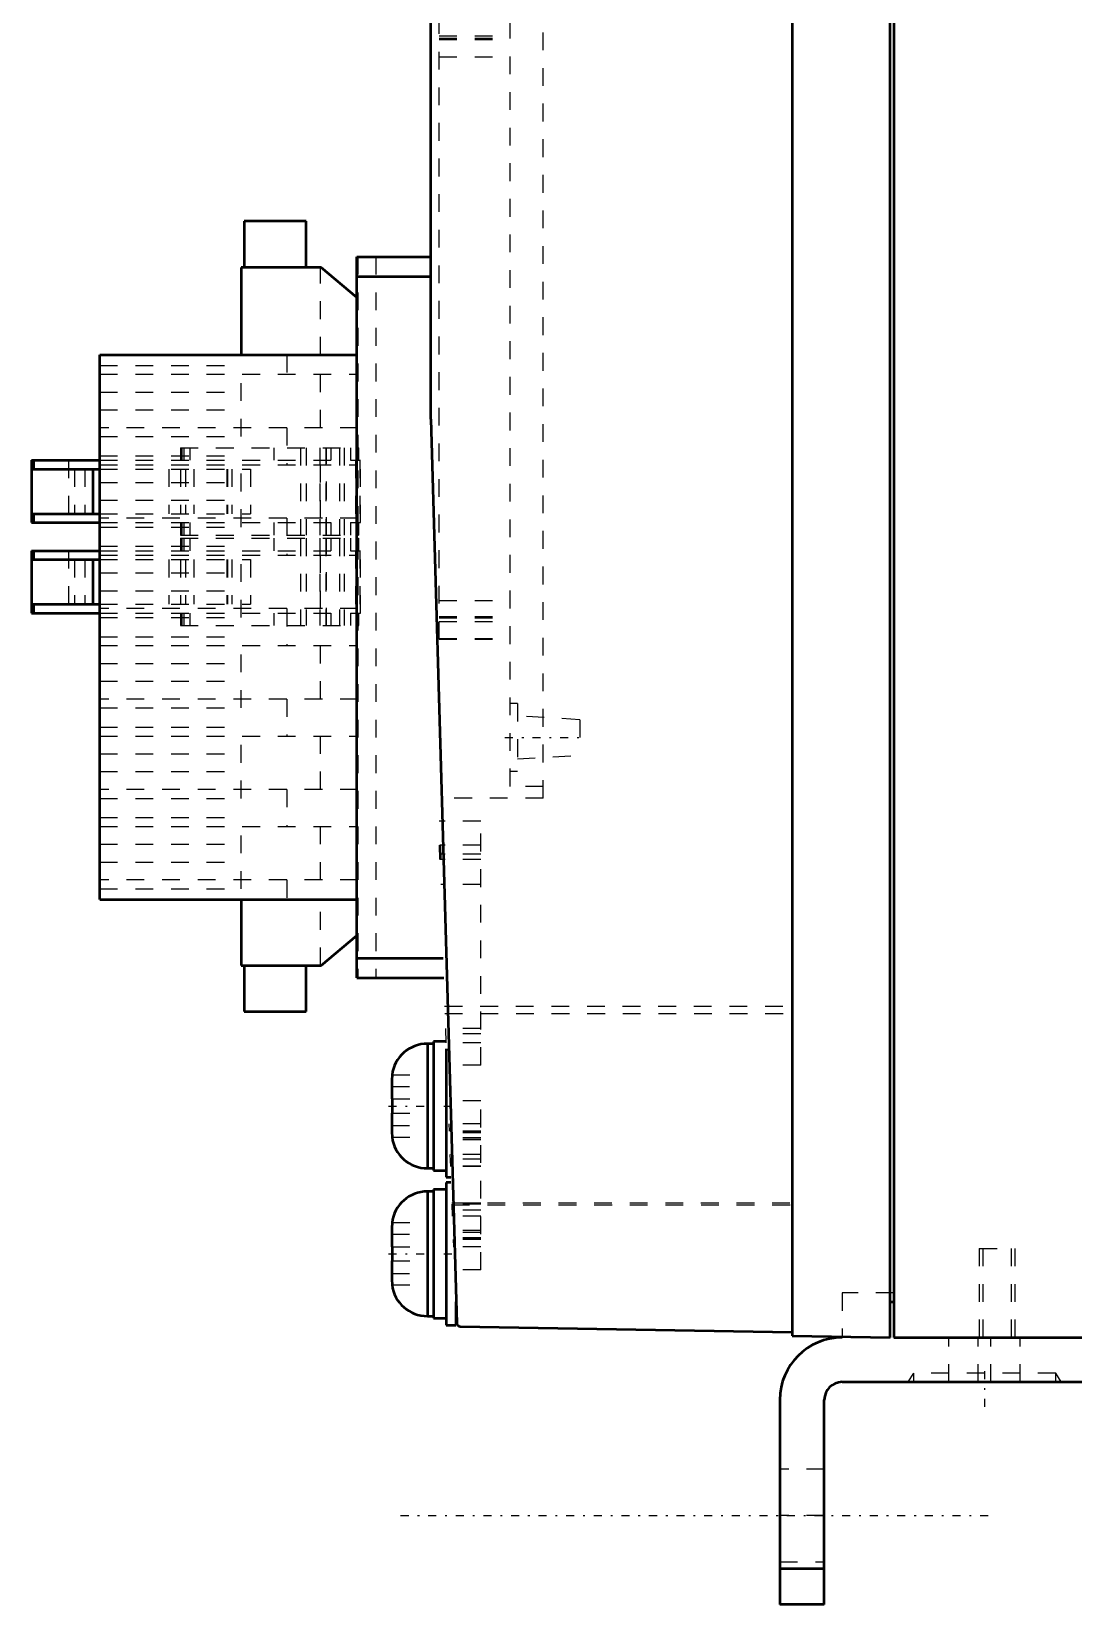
# Model space of a CAD drawing. Header units: millimetres. Extents: x 0 to 229, y 0 to 349.
# Drawn here: x 75.7 to 134.2, y 169.1 to 257.5 of the extents above; entities that cross this region are included whole.
import ezdxf

# ---------------------------------------------------------------- set-up
doc = ezdxf.new("R2010")
doc.units = ezdxf.units.MM
doc.linetypes.add('Center', pattern=[1.5, 0.45, -0.5, 0.05, -0.5])
doc.linetypes.add('Dashed', pattern=[2, 1, -1])
for name, color, linetype, lineweight in [('AM_4', 7, 'Continuous', 50), ('AM_6', 2, 'Continuous', 35), ('AM_7', 7, 'Center', 25), ('AM_9', 6, 'Dashed', 25)]:
    doc.layers.add(name, color=color, linetype=linetype, lineweight=lineweight)

# ---------------------------------------------------------------- blocks, each defined once
blk = doc.blocks.new('4_MBDLN25SF_2_in_MBDLN25SF_1100')
at = {"layer": 'AM_4'}
for p, q in [((118.431, 334.019), (118.431, 184.211)), ((123.931, 184.115), (123.931, 334.115)), ((124.131, 334.115), (124.131, 184.115)), ((98.127, 235.701), (98.127, 282.328)), ((91.131, 246.815), (87.631, 246.815)), ((87.631, 246.815), (87.631, 244.215)), ((91.131, 244.215), (91.131, 246.815)), ((93.971, 244.815), (98.027, 244.815)), ((93.971, 204.315), (93.971, 244.815)), ((91.971, 244.215), (87.471, 244.215)), ((87.471, 244.215), (87.471, 239.315)), ((93.971, 242.536), (91.971, 244.215)), ((93.971, 243.715), (98.036, 243.715)), ((79.531, 239.315), (93.971, 239.315)), ((79.531, 208.715), (79.531, 239.315)), ((98.127, 235.701), (99.583, 184.927)), ((75.691, 233.385), (79.531, 233.385)), ((75.691, 233.385), (75.691, 229.885)), ((75.805, 233.385), (75.805, 232.885)), ((75.69, 232.885), (79.531, 232.885)), ((79.131, 232.885), (79.131, 230.385)), ((75.69, 230.385), (79.531, 230.385)), ((75.691, 229.885), (79.531, 229.885)), ((75.805, 230.385), (75.805, 229.885)), ((75.691, 228.305), (79.531, 228.305)), ((75.691, 228.305), (75.691, 224.805)), ((75.805, 228.305), (75.805, 227.805)), ((75.69, 227.805), (79.531, 227.805)), ((79.131, 227.805), (79.131, 225.305)), ((75.69, 225.305), (79.531, 225.305)), ((75.691, 224.805), (79.531, 224.805)), ((75.805, 225.305), (75.805, 224.805)), ((98.624, 211.765), (98.647, 210.965)), ((79.531, 208.715), (93.971, 208.715)), ((87.471, 208.715), (87.471, 205.015)), ((91.971, 205.015), (93.971, 206.693)), ((87.471, 205.015), (91.971, 205.015)), ((87.631, 205.015), (87.631, 202.415)), ((91.131, 202.415), (91.131, 205.015)), ((93.971, 205.415), (98.813, 205.415)), ((93.971, 204.315), (98.848, 204.315)), ((87.631, 202.415), (91.131, 202.415)), ((98.281, 200.615), (97.931, 200.615)), ((97.931, 200.615), (97.931, 193.615)), ((98.967, 200.735), (98.281, 200.735)), ((98.281, 200.735), (98.281, 193.495)), ((98.981, 200.326), (98.981, 193.115)), ((95.953, 198.865), (95.931, 198.56)), ((95.931, 198.56), (95.931, 197.515)), ((95.931, 197.515), (95.953, 197.515)), ((95.953, 196.715), (95.931, 196.715)), ((95.931, 196.715), (95.931, 195.669)), ((95.931, 195.669), (95.953, 195.365)), ((95.953, 195.365), (95.947, 195.365)), ((97.931, 193.615), (98.281, 193.615)), ((98.281, 193.495), (98.981, 193.495)), ((98.981, 193.115), (99.243, 193.115)), ((99.257, 192.815), (98.981, 192.815)), ((98.981, 192.815), (98.981, 184.815)), ((98.281, 192.315), (97.931, 192.315)), ((97.931, 192.315), (97.931, 185.315)), ((98.981, 192.435), (98.281, 192.435)), ((98.281, 192.435), (98.281, 185.195)), ((95.953, 190.565), (95.931, 190.26)), ((95.931, 190.26), (95.931, 189.215)), ((95.931, 189.215), (95.953, 189.215)), ((95.953, 188.415), (95.931, 188.415)), ((95.931, 188.415), (95.931, 187.369)), ((95.931, 187.369), (95.953, 187.065)), ((95.953, 187.065), (95.947, 187.065)), ((99.531, 186.124), (99.531, 184.815)), ((123.931, 186.115), (124.131, 186.115)), ((97.931, 185.315), (98.281, 185.315)), ((98.281, 185.195), (98.981, 185.195)), ((98.981, 184.815), (99.531, 184.815)), ((99.779, 184.736), (118.431, 184.411)), ((118.431, 184.211), (123.931, 184.115)), ((121.231, 184.162), (121.231, 184.115)), ((124.131, 184.115), (229.231, 184.115)), ((121.231, 181.615), (146.731, 181.615)), ((117.731, 180.615), (117.731, 169.115)), ((120.231, 169.115), (120.231, 180.615)), ((120.231, 171.115), (117.731, 171.115)), ((120.231, 169.115), (117.731, 169.115))]:
    blk.add_line(p, q, dxfattribs=at)
for points in [[(95.953, 197.515), (95.947, 197.115), (95.953, 196.715)], [(95.953, 189.215), (95.947, 188.815), (95.953, 188.415)], [(99.583, 184.927), (99.584, 184.91), (99.587, 184.893), (99.592, 184.876), (99.598, 184.86), (99.605, 184.844), (99.614, 184.829), (99.624, 184.814), (99.635, 184.801), (99.647, 184.789), (99.661, 184.778), (99.675, 184.768), (99.69, 184.759), (99.706, 184.751), (99.722, 184.745), (99.739, 184.741), (99.756, 184.738), (99.774, 184.736), (99.779, 184.736)]]:
    blk.add_lwpolyline(points, dxfattribs=at)
for centre, radius, start, end in [((97.931, 198.615), 2, 90, 172.83017), ((97.931, 195.615), 2, 187.15598, 270), ((97.931, 190.315), 2, 90, 172.83017), ((97.931, 187.315), 2, 187.15598, 270), ((121.231, 180.615), 3.5, 90, 180), ((121.231, 180.615), 1, 90, 180)]:
    blk.add_arc(centre, radius, start, end, dxfattribs=at)
at = {"layer": 'AM_7'}
for p, q in [((102.291, 217.815), (106.691, 217.815)), ((95.751, 197.115), (99.711, 197.115)), ((95.751, 188.815), (99.711, 188.815)), ((129.231, 182.215), (129.231, 180.015)), ((96.431, 174.115), (129.431, 174.115))]:
    blk.add_line(p, q, dxfattribs=at)
at = {"layer": 'AM_9'}
for p, q in [((104.441, 214.415), (104.441, 302.505)), ((102.591, 215.065), (102.591, 267.845)), ((98.591, 223.331), (98.591, 258.224)), ((98.591, 257.224), (102.591, 257.224)), ((98.591, 257.095), (102.591, 257.095)), ((98.591, 257.011), (102.591, 257.011)), ((98.591, 256.045), (102.591, 256.045)), ((94.031, 244.815), (94.031, 204.315)), ((95.031, 244.815), (95.031, 204.315)), ((91.936, 239.315), (91.936, 244.215)), ((79.531, 238.715), (87.471, 238.715)), ((87.471, 234.715), (87.471, 238.715)), ((90.031, 239.315), (90.031, 238.215)), ((94.031, 239.315), (93.971, 239.315)), ((79.531, 238.215), (94.031, 238.215)), ((91.936, 235.215), (91.936, 238.215)), ((79.531, 237.215), (87.471, 237.215)), ((79.531, 236.215), (87.471, 236.215)), ((94.031, 235.215), (79.531, 235.215)), ((90.031, 235.215), (90.031, 233.135)), ((79.531, 234.715), (87.471, 234.715)), ((77.766, 233.385), (77.766, 229.885)), ((79.531, 233.635), (87.471, 233.635)), ((79.531, 233.385), (92.517, 233.385)), ((84.054, 234.085), (84.054, 233.385)), ((84.054, 234.085), (94.083, 234.085)), ((84.084, 234.085), (84.084, 233.385)), ((84.129, 234.085), (84.129, 233.385)), ((84.256, 234.085), (84.256, 233.385)), ((84.591, 234.085), (84.591, 233.385)), ((87.471, 229.635), (87.471, 233.635)), ((89.3, 234.085), (89.3, 233.385)), ((90.795, 234.085), (90.795, 229.185)), ((91.124, 234.085), (91.124, 229.185)), ((91.891, 234.085), (91.891, 229.185)), ((92.219, 234.085), (92.219, 229.185)), ((92.272, 229.185), (92.272, 234.085)), ((92.517, 234.085), (92.517, 233.385)), ((92.988, 234.085), (92.988, 229.185)), ((93.252, 234.085), (93.252, 229.185)), ((93.611, 234.085), (93.611, 233.385)), ((93.611, 233.385), (94.18, 233.385)), ((93.885, 233.385), (93.885, 229.885)), ((94.012, 234.085), (94.012, 233.385)), ((94.083, 233.385), (94.083, 234.085)), ((94.136, 233.385), (94.136, 229.885)), ((94.18, 229.885), (94.18, 233.385)), ((78.101, 232.885), (78.101, 230.385)), ((78.691, 232.885), (78.691, 230.385)), ((79.101, 232.885), (79.101, 230.385)), ((79.531, 233.135), (94.031, 233.135)), ((79.531, 232.885), (87.994, 232.885)), ((83.399, 232.885), (83.399, 230.385)), ((84.06, 232.885), (84.06, 230.385)), ((84.341, 232.885), (84.341, 230.385)), ((84.813, 232.885), (84.813, 230.385)), ((86.661, 232.885), (86.661, 230.385)), ((86.705, 232.885), (86.705, 230.385)), ((86.955, 232.885), (86.955, 230.385)), ((87.994, 232.885), (87.994, 230.385)), ((91.936, 230.135), (91.936, 233.135)), ((79.531, 232.135), (87.471, 232.135)), ((79.531, 231.135), (87.471, 231.135)), ((79.531, 230.385), (87.994, 230.385)), ((94.031, 230.135), (79.531, 230.135)), ((79.531, 229.885), (92.517, 229.885)), ((84.054, 229.885), (84.054, 229.185)), ((84.084, 229.885), (84.084, 229.185)), ((84.129, 229.885), (84.129, 229.185)), ((84.256, 229.885), (84.256, 229.185)), ((84.591, 229.885), (84.591, 229.185)), ((89.3, 229.885), (89.3, 229.185)), ((90.031, 230.135), (90.031, 228.055)), ((92.517, 229.885), (92.517, 229.185)), ((93.611, 229.885), (93.611, 229.185)), ((93.611, 229.885), (94.18, 229.885)), ((94.012, 229.885), (94.012, 229.185)), ((94.083, 229.185), (94.083, 229.885)), ((79.531, 229.635), (87.471, 229.635)), ((84.054, 229.185), (94.083, 229.185)), ((84.054, 229.005), (84.054, 228.305)), ((84.054, 229.005), (94.083, 229.005)), ((84.084, 229.005), (84.084, 228.305)), ((84.129, 229.005), (84.129, 228.305)), ((84.256, 229.005), (84.256, 228.305)), ((84.591, 229.005), (84.591, 228.305)), ((89.3, 229.005), (89.3, 228.305)), ((90.795, 229.005), (90.795, 224.105)), ((91.124, 229.005), (91.124, 224.105)), ((91.891, 229.005), (91.891, 224.105)), ((92.219, 229.005), (92.219, 224.105)), ((92.272, 224.105), (92.272, 229.005)), ((92.517, 229.005), (92.517, 228.305)), ((92.988, 229.005), (92.988, 224.105)), ((93.252, 229.005), (93.252, 224.105)), ((93.611, 229.005), (93.611, 228.305)), ((94.012, 229.005), (94.012, 228.305)), ((94.083, 228.305), (94.083, 229.005)), ((77.766, 228.305), (77.766, 224.805)), ((79.531, 228.555), (87.471, 228.555)), ((79.531, 228.305), (92.517, 228.305)), ((79.531, 228.055), (94.031, 228.055)), ((87.471, 224.555), (87.471, 228.555)), ((91.936, 225.055), (91.936, 228.055)), ((93.611, 228.305), (94.18, 228.305)), ((93.885, 228.305), (93.885, 224.805)), ((94.136, 228.305), (94.136, 224.805)), ((94.18, 224.805), (94.18, 228.305)), ((78.101, 227.805), (78.101, 225.305)), ((78.691, 227.805), (78.691, 225.305)), ((79.101, 227.805), (79.101, 225.305)), ((79.531, 227.805), (87.994, 227.805)), ((83.399, 227.805), (83.399, 225.305)), ((84.06, 227.805), (84.06, 225.305)), ((84.341, 227.805), (84.341, 225.305)), ((84.813, 227.805), (84.813, 225.305)), ((86.661, 227.805), (86.661, 225.305)), ((86.705, 227.805), (86.705, 225.305)), ((86.955, 227.805), (86.955, 225.305)), ((87.994, 227.805), (87.994, 225.305)), ((79.531, 227.055), (87.471, 227.055)), ((79.531, 226.055), (87.471, 226.055)), ((98.591, 225.51), (102.591, 225.51)), ((79.531, 225.305), (87.994, 225.305)), ((94.031, 225.055), (79.531, 225.055)), ((79.531, 224.805), (92.517, 224.805)), ((79.531, 224.555), (87.471, 224.555)), ((84.054, 224.805), (84.054, 224.105)), ((84.084, 224.805), (84.084, 224.105)), ((84.129, 224.805), (84.129, 224.105)), ((84.256, 224.805), (84.256, 224.105)), ((84.591, 224.805), (84.591, 224.105)), ((89.3, 224.805), (89.3, 224.105)), ((90.031, 225.055), (90.031, 222.975)), ((92.517, 224.805), (92.517, 224.105)), ((93.611, 224.805), (93.611, 224.105)), ((93.611, 224.805), (94.18, 224.805)), ((94.012, 224.805), (94.012, 224.105)), ((94.083, 224.105), (94.083, 224.805)), ((98.591, 224.615), (102.591, 224.615)), ((98.591, 224.544), (102.591, 224.544)), ((84.054, 224.105), (94.083, 224.105)), ((98.591, 224.331), (102.591, 224.331)), ((79.531, 223.475), (87.471, 223.475)), ((79.531, 222.975), (94.031, 222.975)), ((87.471, 219.475), (87.471, 223.475)), ((91.936, 219.975), (91.936, 222.975)), ((98.591, 223.365), (102.591, 223.365)), ((98.591, 223.331), (102.591, 223.331)), ((79.531, 221.975), (87.471, 221.975)), ((79.531, 220.975), (87.471, 220.975)), ((94.031, 219.975), (79.531, 219.975)), ((79.531, 219.475), (87.471, 219.475)), ((90.031, 219.975), (90.031, 217.895)), ((102.991, 219.715), (102.591, 219.715)), ((102.991, 219.715), (102.991, 215.915)), ((79.531, 218.395), (87.471, 218.395)), ((87.471, 214.395), (87.471, 218.395)), ((106.491, 218.815), (102.991, 219.015)), ((106.491, 218.815), (106.491, 216.815)), ((79.531, 217.895), (94.031, 217.895)), ((91.936, 214.895), (91.936, 217.895)), ((79.531, 216.895), (87.471, 216.895)), ((102.991, 216.615), (106.491, 216.815)), ((79.531, 215.895), (87.471, 215.895)), ((102.591, 215.915), (102.991, 215.915)), ((94.031, 214.895), (79.531, 214.895)), ((90.031, 214.895), (90.031, 212.815)), ((104.441, 215.065), (102.591, 215.065)), ((79.531, 214.395), (87.471, 214.395)), ((104.441, 214.415), (98.553, 214.415)), ((79.531, 213.315), (87.471, 213.315)), ((87.471, 209.315), (87.471, 213.315)), ((100.931, 213.115), (98.587, 213.115)), ((100.931, 199.415), (100.931, 213.115)), ((79.531, 212.815), (94.031, 212.815)), ((91.936, 209.815), (91.936, 212.815)), ((79.531, 211.815), (87.471, 211.815)), ((100.931, 211.765), (98.624, 211.765)), ((100.931, 211.265), (98.638, 211.265)), ((79.531, 210.815), (87.471, 210.815)), ((100.931, 210.965), (98.647, 210.965)), ((94.031, 209.815), (79.531, 209.815)), ((90.031, 209.815), (90.031, 208.715)), ((100.931, 209.565), (98.687, 209.565)), ((79.531, 209.315), (87.471, 209.315)), ((91.936, 205.015), (91.936, 208.715)), ((93.971, 208.715), (94.031, 208.715)), ((98.9, 202.715), (118.431, 202.715)), ((98.913, 202.315), (118.431, 202.315)), ((98.942, 201.465), (98.969, 200.665)), ((100.931, 201.465), (98.942, 201.465)), ((100.931, 201.165), (98.952, 201.165)), ((100.931, 200.665), (98.969, 200.665)), ((95.953, 198.865), (97.931, 198.865)), ((100.931, 199.415), (99.013, 199.415)), ((95.931, 198.215), (97.931, 198.215)), ((95.953, 197.515), (97.931, 197.515)), ((100.931, 197.415), (99.084, 197.415)), ((100.931, 187.915), (100.931, 197.415)), ((95.953, 196.715), (97.931, 196.715)), ((95.931, 196.015), (97.931, 196.015)), ((95.953, 195.365), (97.931, 195.365)), ((99.132, 196.115), (99.147, 195.705)), ((100.931, 196.115), (99.132, 196.115)), ((100.931, 195.705), (99.147, 195.705)), ((100.931, 195.665), (99.148, 195.665)), ((100.931, 195.615), (99.15, 195.615)), ((100.931, 195.322), (99.161, 195.322)), ((100.931, 195.315), (99.161, 195.315)), ((100.931, 195.215), (99.165, 195.215)), ((99.196, 194.393), (99.222, 193.721)), ((100.931, 194.393), (99.196, 194.393)), ((100.931, 194.122), (99.207, 194.122)), ((100.931, 193.733), (99.221, 193.733)), ((100.931, 193.721), (99.222, 193.721)), ((99.301, 191.685), (118.431, 191.685)), ((100.931, 191.65), (99.303, 191.65)), ((99.304, 191.608), (99.331, 190.936)), ((100.931, 191.608), (99.304, 191.608)), ((99.306, 191.564), (118.431, 191.564)), ((100.931, 191.261), (99.318, 191.261)), ((100.931, 190.936), (99.331, 190.936)), ((95.953, 190.565), (97.931, 190.565)), ((100.931, 190.115), (99.364, 190.115)), ((100.931, 190.015), (99.368, 190.015)), ((100.931, 190.008), (99.369, 190.008)), ((95.931, 189.915), (97.931, 189.915)), ((95.953, 189.215), (97.931, 189.215)), ((100.931, 189.715), (99.381, 189.715)), ((100.931, 189.665), (99.383, 189.665)), ((99.384, 189.625), (99.401, 189.215)), ((100.931, 189.625), (99.384, 189.625)), ((100.931, 189.215), (99.401, 189.215)), ((128.931, 189.115), (128.931, 184.115)), ((128.931, 189.115), (130.931, 189.115)), ((129.131, 189.115), (129.131, 184.115)), ((130.731, 189.115), (130.731, 184.115)), ((130.931, 189.115), (130.931, 184.115)), ((95.953, 188.415), (97.931, 188.415)), ((95.931, 187.715), (97.931, 187.715)), ((100.931, 187.915), (99.455, 187.915)), ((95.953, 187.065), (97.931, 187.065)), ((124.131, 186.615), (121.231, 186.615)), ((121.231, 186.615), (121.231, 184.162)), ((127.231, 181.615), (127.231, 184.115)), ((128.881, 181.615), (128.881, 184.115)), ((129.581, 181.615), (129.581, 184.115)), ((131.231, 181.615), (131.231, 184.115)), ((125.231, 182.115), (124.931, 181.615)), ((125.231, 182.115), (125.231, 181.615)), ((133.231, 182.115), (125.231, 182.115)), ((133.231, 181.615), (133.231, 182.115)), ((133.531, 181.615), (133.231, 182.115)), ((120.231, 176.715), (117.731, 176.715)), ((120.231, 174.115), (117.731, 174.115)), ((117.731, 171.515), (120.231, 171.515))]:
    blk.add_line(p, q, dxfattribs=at)
at = {"layer": 'AM_6', "flags": 8}
for tag, p in [('NN', (234.431, 349.115)), ('NT', (234.431, 348.615)), ('NB', (234.431, 348.115)), ('NBSYN', (234.431, 347.615)), ('LINA', (234.431, 347.115)), ('CNSORDERNO', (234.431, 346.615)), ('F', (234.431, 346.115)), ('MC', (234.431, 345.615)), ('PSV', (234.431, 345.115)), ('COMPANY', (234.431, 344.115)), ('ES', (234.431, 344.615))]:
    blk.add_attdef(tag, p, '', height=0.5, dxfattribs=at)
blk = doc.blocks.new('1_MBDLN25SF_1100')
blk.add_blockref('4_MBDLN25SF_2_in_MBDLN25SF_1100', (0, 0))
at = {"layer": 'AM_6', "flags": 8}
for tag, p in [('NN', (234.431, 349.115)), ('NT', (234.431, 348.615)), ('NB', (234.431, 348.115)), ('NBSYN', (234.431, 347.615)), ('LINA', (234.431, 347.115)), ('CNSORDERNO', (234.431, 346.615)), ('F', (234.431, 346.115)), ('MC', (234.431, 345.615)), ('PSV', (234.431, 345.115)), ('COMPANY', (234.431, 344.115)), ('ES', (234.431, 344.615))]:
    blk.add_attdef(tag, p, '', height=0.5, dxfattribs=at)

msp = doc.modelspace()

# ---------------------------------------------------------------- block references
msp.add_blockref('1_MBDLN25SF_1100', (0, 0))

doc.saveas('drawing.dxf')
